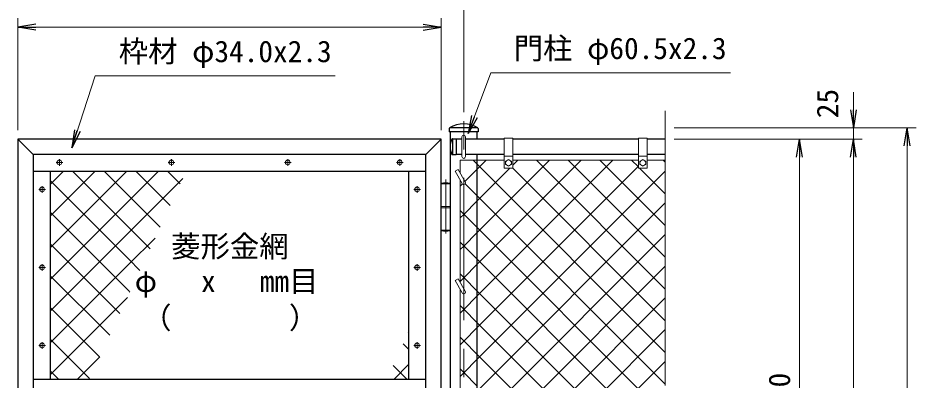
# Model space of a CAD drawing. Units: millimetres, scale not verified. Extents: x -4200 to 4200, y -2970 to 2970.
# Drawn here: x -2579 to -574, y 124 to 932 of the extents above; entities that cross this region are included whole.
import ezdxf
from ezdxf.enums import TextEntityAlignment as Align

# ---------------------------------------------------------------- set-up
doc = ezdxf.new("R2010")
doc.units = ezdxf.units.MM
doc.header["$LTSCALE"] = 10
doc.linetypes.add('USER1', pattern=[50.8, 31.75, -6.35, 6.35, -6.35])
for name, color, linetype, lineweight in [('0-0_D-STR1', 1, 'Continuous', 25), ('0-2_D-STR2', 7, 'Continuous', 13), ('0-3_D-STR3', 3, 'Continuous', 13), ('0-4_D-BMK', 2, 'USER1', 13), ('0-7_D-STR-TXT', 7, 'Continuous', 13), ('0-8_D-STR-DIM', 7, 'Continuous', 13)]:
    doc.layers.add(name, color=color, linetype=linetype, lineweight=lineweight)
doc.layers.add('0-9_0', color=7, linetype='Continuous')
doc.styles.add('ＭＳ ゴシック', font='')
doc.styles.get('ＭＳ ゴシック').set_extended_font_data('MS Gothic')

# ---------------------------------------------------------------- blocks, each defined once
blk = doc.blocks.new('_Open')
at = {"layer": '0-9_0'}
blk.add_line((-10, 1.667), (0, 0), dxfattribs=at)
blk.add_lwpolyline([(-10, -1.667), (0, 0), (-10, 0)], dxfattribs=at)

msp = doc.modelspace()

# ---------------------------------------------------------------- linework, layer by layer
at = {"layer": '0-0_D-STR1'}
for p, q in [((-1615.83, 685.65), (-1615.83, 677.59)), ((-1551.96, 686.59), (-1615.49, 686.59)), ((-1551.63, 685.65), (-1551.63, 677.59)), ((-1551.63, 677.59), (-1615.83, 677.59)), ((-1609.06, 662.09), (-1600.73, 662.09)), ((-1608.73, 662.09), (-1608.73, 627.09)), ((-1600.73, 662.09), (-1600.73, 627.09)), ((-1553.48, 661.59), (-1553.48, 677.59)), ((-2578.98, 661.59), (-2578.98, 84.59)), ((-1633.98, 661.59), (-2578.98, 661.59)), ((-2578.98, 661.59), (-2544.98, 627.59)), ((-1633.98, 661.59), (-1667.98, 627.59)), ((-1633.98, -508.41), (-1633.98, 661.59)), ((-1587.73, 661.59), (-1600.73, 661.59)), ((-1493.73, 661.59), (-1579.73, 661.59)), ((-1193.73, 661.59), (-1473.73, 661.59)), ((-1133.73, 661.59), (-1173.73, 661.59)), ((-2544.98, 627.59), (-2544.98, 84.59)), ((-1667.98, 627.59), (-2544.98, 627.59)), ((-1667.98, -474.41), (-1667.98, 627.59)), ((-1609.06, 627.09), (-1600.73, 627.09)), ((-1587.73, 627.59), (-1600.73, 627.59)), ((-1493.73, 627.59), (-1579.73, 627.59)), ((-1553.48, -474.41), (-1553.48, 627.59)), ((-1193.73, 627.59), (-1473.73, 627.59)), ((-1133.73, 627.59), (-1173.73, 627.59)), ((-1667.98, 589.59), (-2544.98, 589.59)), ((-2506.98, 589.59), (-2506.98, 126.59)), ((-1705.98, 126.59), (-1705.98, 589.59)), ((-2544.98, 126.59), (-1667.98, 126.59))]:
    msp.add_line(p, q, dxfattribs=at)
msp.add_lwpolyline([(-1613.98, 677.59), (-1613.98, -743.41), (-1553.48, -743.41), (-1553.48, -508.41)], dxfattribs=at)
for centre, radius, start, end in [((-1614.33, 685.65), 1.5, 120.85073, 180), ((-1583.73, 634.42), 61.17, 59.14927, 120.85073), ((-1553.13, 685.65), 1.5, 0, 59.14927), ((-1609.06, 661.09), 1, 90, 147.70173), ((-1578.5, 644.59), 35.72, 151.52136, 208.47864), ((-1609.06, 628.09), 1, 212.29827, 270)]:
    msp.add_arc(centre, radius, start, end, dxfattribs=at)
at = {"layer": '0-2_D-STR2'}
for p, q in [((-1553.48, 453.34), (-1392.22, 614.59)), ((-1553.48, 382.63), (-1321.51, 614.59)), ((-1473.73, 603.8), (-1462.93, 614.59)), ((-1133.73, 327.32), (-1421, 614.59)), ((-1133.73, 398.04), (-1350.28, 614.59)), ((-1133.73, 468.75), (-1279.57, 614.59)), ((-1193.73, 599.46), (-1208.86, 614.59)), ((-1133.73, 610.17), (-1138.15, 614.59)), ((-2506.98, 560.5), (-2477.88, 589.59)), ((-2506.98, 489.79), (-2407.17, 589.59)), ((-2506.98, 419.08), (-2336.46, 589.59)), ((-2506.98, 348.37), (-2265.75, 589.59)), ((-2261.62, 465.27), (-2385.94, 589.59)), ((-2239.14, 513.5), (-2315.23, 589.59)), ((-2216.65, 561.72), (-2244.52, 589.59)), ((-1133.73, 256.61), (-1474.31, 597.19)), ((-1133.73, 539.46), (-1190.86, 596.59)), ((-2331.48, 393.7), (-2506.98, 569.2)), ((-1591.73, 556.51), (-1586.5, 561.73)), ((-2331.48, 322.99), (-2506.98, 498.49)), ((-1583.73, 423.09), (-1553.48, 453.34)), ((-1499.96, 82.59), (-1133.73, 448.82)), ((-2351.57, 272.38), (-2506.98, 427.78)), ((-1583.73, 423.77), (-1591.73, 431.77)), ((-1591.73, 415.09), (-1583.73, 423.09)), ((-1553.48, 393.52), (-1583.73, 423.77)), ((-2306.6, 368.83), (-2331.48, 393.7)), ((-1583.73, 352.38), (-1553.48, 382.63)), ((-1242.55, 82.59), (-1553.48, 393.52)), ((-1583.73, 353.06), (-1591.73, 361.06)), ((-1429.25, 82.59), (-1133.73, 378.11)), ((-2374.06, 224.16), (-2506.98, 357.07)), ((-1591.73, 344.38), (-1583.73, 352.38)), ((-1553.48, 322.81), (-1583.73, 353.06)), ((-2329.09, 320.6), (-2331.48, 322.99)), ((-1313.26, 82.59), (-1553.48, 322.81)), ((-2506.98, 136.24), (-2334.75, 308.46)), ((-1358.54, 82.59), (-1133.73, 307.4)), ((-2396.55, 175.93), (-2506.98, 286.36)), ((-1583.73, 282.35), (-1591.73, 290.35)), ((-1553.48, 252.1), (-1583.73, 282.35)), ((-1383.97, 82.59), (-1553.48, 252.1)), ((-1707.55, 228.56), (-1705.98, 230.13)), ((-1287.82, 82.59), (-1133.73, 236.69)), ((-2419.03, 127.71), (-2506.98, 215.65)), ((-1705.98, 192.47), (-1718.52, 205.02)), ((-1583.73, 211.64), (-1591.73, 219.64)), ((-1553.48, 181.39), (-1583.73, 211.64)), ((-1454.68, 82.59), (-1553.48, 181.39)), ((-2445.91, 126.59), (-2396.53, 175.97)), ((-1217.11, 82.59), (-1133.73, 165.98)), ((-2488.63, 126.59), (-2506.98, 144.94)), ((-1710.81, 126.59), (-1741.01, 156.79)), ((-1738.8, 126.59), (-1705.98, 159.42)), ((-1583.73, 140.93), (-1591.73, 148.93)), ((-1553.48, 110.68), (-1583.73, 140.93))]:
    msp.add_line(p, q, dxfattribs=at)
for points in [[(-1591.73, 273.67), (-1583.73, 281.67), (-1553.48, 311.92), (-1250.8, 614.59)], [(-1580.77, 567.47), (-1553.48, 594.76), (-1533.64, 614.59)], [(-1133.73, 185.9), (-1553.48, 605.65), (-1562.42, 614.59)], [(-2284.11, 417.05), (-2328.66, 461.59), (-2456.66, 589.59)], [(-1591.73, 202.96), (-1583.73, 210.96), (-1553.48, 241.21), (-1193.73, 600.96)], [(-1591.73, 485.8), (-1583.73, 493.8), (-1553.48, 524.05), (-1480.93, 596.59)], [(-1591.73, 132.25), (-1583.73, 140.25), (-1553.48, 170.5), (-1133.73, 590.25)], [(-2506.98, 277.66), (-2331.48, 453.16), (-2323.04, 461.59), (-2211.18, 573.45)], [(-1133.73, 115.19), (-1553.48, 534.94), (-1580.62, 562.09)], [(-1164.6, 75.36), (-1171.84, 82.59), (-1553.48, 464.23), (-1583.73, 494.48), (-1591.73, 502.48)], [(-1583.73, 69.54), (-1570.67, 82.59), (-1553.48, 99.79), (-1133.73, 519.54)], [(-2506.98, 206.95), (-2331.48, 382.45), (-2272.96, 440.96)]]:
    msp.add_lwpolyline(points, dxfattribs=at)
at = {"layer": '0-3_D-STR3'}
for p, q in [((-1587.73, 622.59), (-1587.73, 666.59)), ((-1579.73, 622.59), (-1579.73, 666.59)), ((-1493.73, 663.59), (-1493.73, 598.59)), ((-1473.73, 663.59), (-1493.73, 663.59)), ((-1473.73, 663.59), (-1473.73, 598.59)), ((-1193.73, 663.59), (-1193.73, 598.59)), ((-1173.73, 663.59), (-1193.73, 663.59)), ((-1173.73, 663.59), (-1173.73, 598.59)), ((-1473.73, 623.59), (-1493.73, 623.59)), ((-1173.73, 623.59), (-1193.73, 623.59)), ((-1591.73, 614.59), (-1493.73, 614.59)), ((-1591.73, 586.45), (-1591.73, 614.59)), ((-1490.23, 612.34), (-1483.73, 616.09)), ((-1490.23, 612.34), (-1490.23, 604.85)), ((-1483.73, 616.09), (-1477.23, 612.34)), ((-1477.23, 612.34), (-1477.23, 604.85)), ((-1473.73, 614.59), (-1193.73, 614.59)), ((-1190.23, 612.34), (-1183.73, 616.09)), ((-1190.23, 612.34), (-1190.23, 604.85)), ((-1183.73, 616.09), (-1177.23, 612.34)), ((-1177.23, 612.34), (-1177.23, 604.85)), ((-1173.73, 614.59), (-1133.73, 614.59)), ((-1603.12, 590.18), (-1596.19, 594.18)), ((-1603.12, 590.18), (-1587.19, 562.59)), ((-1596.19, 594.18), (-1580.26, 566.59)), ((-1475.73, 596.59), (-1491.73, 596.59)), ((-1175.73, 596.59), (-1191.73, 596.59)), ((-1613.98, 561.59), (-1633.98, 561.59)), ((-1633.98, 561.59), (-1633.98, 458.59)), ((-1633.48, 563.09), (-1633.48, 561.59)), ((-1633.48, 563.09), (-1614.48, 563.09)), ((-1614.48, 563.09), (-1614.48, 561.59)), ((-1613.98, 561.59), (-1613.98, 458.59)), ((-1591.73, 342.45), (-1591.73, 570.45)), ((-1613.98, 511.59), (-1633.98, 511.59)), ((-1613.98, 508.59), (-1633.98, 508.59)), ((-1613.98, 458.59), (-1633.98, 458.59)), ((-1633.48, 458.59), (-1633.48, 457.09)), ((-1614.48, 457.09), (-1633.48, 457.09)), ((-1614.48, 458.59), (-1614.48, 457.09)), ((-1603.12, 346.18), (-1596.19, 350.18)), ((-1603.12, 346.18), (-1587.19, 318.59)), ((-1596.19, 350.18), (-1580.26, 322.59)), ((-1591.73, 98.45), (-1591.73, 326.45))]:
    msp.add_line(p, q, dxfattribs=at)
for points in [[(-1490.23, 604.85), (-1483.73, 601.09), (-1477.23, 604.85)], [(-1190.23, 604.85), (-1183.73, 601.09), (-1177.23, 604.85)]]:
    msp.add_lwpolyline(points, dxfattribs=at)
for centre, radius in [((-2486.48, 609.59), 5.25), ((-2236.48, 609.59), 5.25), ((-1976.48, 609.59), 5.25), ((-1726.48, 609.59), 5.25), ((-1483.73, 608.59), 6.49), ((-1183.73, 608.59), 6.49), ((-2524.98, 549.59), 5.25), ((-1687.98, 549.59), 5.25), ((-2524.98, 375.59), 5.25), ((-1687.98, 375.59), 5.25), ((-2524.98, 201.59), 5.25), ((-1687.98, 201.59), 5.25)]:
    msp.add_circle(centre, radius, dxfattribs=at)
for centre, radius, start, end in [((-1583.73, 666.59), 4, 0, 180), ((-1583.73, 622.59), 4, 180, 0), ((-1491.73, 598.59), 2, 180, 270), ((-1475.73, 598.59), 2, 270, 0), ((-1191.73, 598.59), 2, 180, 270), ((-1175.73, 598.59), 2, 270, 0), ((-1623.98, 533.76), 30.83, 72.05475, 107.94525), ((-1583.73, 564.59), 4, 210, 30), ((-1623.98, 486.43), 30.83, 252.05475, 287.94525), ((-1583.73, 320.59), 4, 210, 30)]:
    msp.add_arc(centre, radius, start, end, dxfattribs=at)
at = {"layer": '0-4_D-BMK'}
for p, q in [((-1583.73, -758.41), (-1583.73, 701.59)), ((-2479.04, 609.59), (-2493.92, 609.59)), ((-2486.48, 617.03), (-2486.48, 602.15)), ((-2229.04, 609.59), (-2243.92, 609.59)), ((-2236.48, 617.03), (-2236.48, 602.15)), ((-1969.04, 609.59), (-1983.92, 609.59)), ((-1976.48, 617.03), (-1976.48, 602.15)), ((-1719.04, 609.59), (-1733.92, 609.59)), ((-1726.48, 617.03), (-1726.48, 602.15)), ((-1623.98, 571.3), (-1623.98, 450.87)), ((-2517.54, 549.59), (-2532.42, 549.59)), ((-2524.98, 557.03), (-2524.98, 542.15)), ((-1680.54, 549.59), (-1695.42, 549.59)), ((-1687.98, 557.03), (-1687.98, 542.15)), ((-2524.98, 383.03), (-2524.98, 368.15)), ((-1687.98, 383.03), (-1687.98, 368.15)), ((-2517.54, 375.59), (-2532.42, 375.59)), ((-1680.54, 375.59), (-1695.42, 375.59)), ((-2517.54, 201.59), (-2532.42, 201.59)), ((-2524.98, 209.03), (-2524.98, 194.15)), ((-1680.54, 201.59), (-1695.42, 201.59)), ((-1687.98, 209.03), (-1687.98, 194.15))]:
    msp.add_line(p, q, dxfattribs=at)
at = {"layer": '0-7_D-STR-TXT'}
for points in [[(-1870.44, 802.66), (-2406.38, 802.66), (-2458.24, 644.38)], [(-988.33, 809.59), (-1523.01, 809.59), (-1573.04, 676.04)]]:
    msp.add_lwpolyline(points, dxfattribs=at)
at = {"layer": '0-8_D-STR-DIM'}
for p, q in [((-1583.73, 721.59), (-1583.73, 1051.59)), ((-2578.98, 681.59), (-2578.98, 931.59)), ((-1633.98, 681.59), (-1633.98, 931.59)), ((-2538.98, 911.59), (-1673.98, 911.59)), ((-713.73, 726.59), (-713.73, 766.59)), ((-1133.73, 112.25), (-1133.73, 724.59)), ((-1113.73, 686.59), (-573.73, 686.59)), ((-1113.73, 686.59), (-693.73, 686.59)), ((-713.73, 661.59), (-713.73, 686.59)), ((-1113.73, 661.59), (-813.73, 661.59)), ((-1113.73, 661.59), (-693.73, 661.59)), ((-1113.73, 661.59), (-693.73, 661.59)), ((-593.73, -703.41), (-593.73, 646.59)), ((-833.73, -468.41), (-833.73, 621.59)), ((-713.73, -498.41), (-713.73, 621.59)), ((-713.73, 621.59), (-713.73, 581.59))]:
    msp.add_line(p, q, dxfattribs=at)

# ---------------------------------------------------------------- block references
at = {"layer": '0-7_D-STR-TXT', "xscale": 4, "yscale": 4}
for p, rotation in [((-1573.74, 674.16), 249.46512), ((-2458.87, 642.48), 251.85931)]:
    msp.add_blockref('_Open', p, dxfattribs=dict(at, rotation=rotation))
at = {"layer": '0-8_D-STR-DIM', "xscale": 4, "yscale": 4}
for p, rotation in [((-2578.98, 911.59), 180), ((-713.73, 686.59), 270), ((-593.73, 686.59), 90), ((-833.73, 661.59), 90), ((-713.73, 661.59), 90), ((-713.73, 661.59), 90)]:
    msp.add_blockref('_Open', p, dxfattribs=dict(at, rotation=rotation))
msp.add_blockref('_Open', (-1633.98, 911.59), dxfattribs=at)

# ---------------------------------------------------------------- texts
at = {"layer": '0-7_D-STR-TXT', "style": 'ＭＳ ゴシック'}
for s, p in [('枠材 φ34.0x2.3', (-2353.94, 818.8)), ('門柱 φ60.5x2.3', (-1472.09, 825.61)), ('菱形金網', (-2236.92, 383.99)), ('φ\u3000 x\u3000 mm目', (-2318.14, 306.4)), ('（\u3000\u3000\u3000\u3000）', (-2301.9, 224.75))]:
    msp.add_text(s, height=48.09, dxfattribs=at).set_placement(p, align=Align.BOTTOM_LEFT)
at = {"layer": '0-8_D-STR-DIM', "style": 'ＭＳ ゴシック'}
for s, p in [('25', (-733.11, 708.24)), ('1170', (-840.47, 9.69))]:
    msp.add_text(s, height=48.09, rotation=90, dxfattribs=at).set_placement(p, align=Align.BOTTOM_LEFT)

doc.saveas('drawing.dxf')
